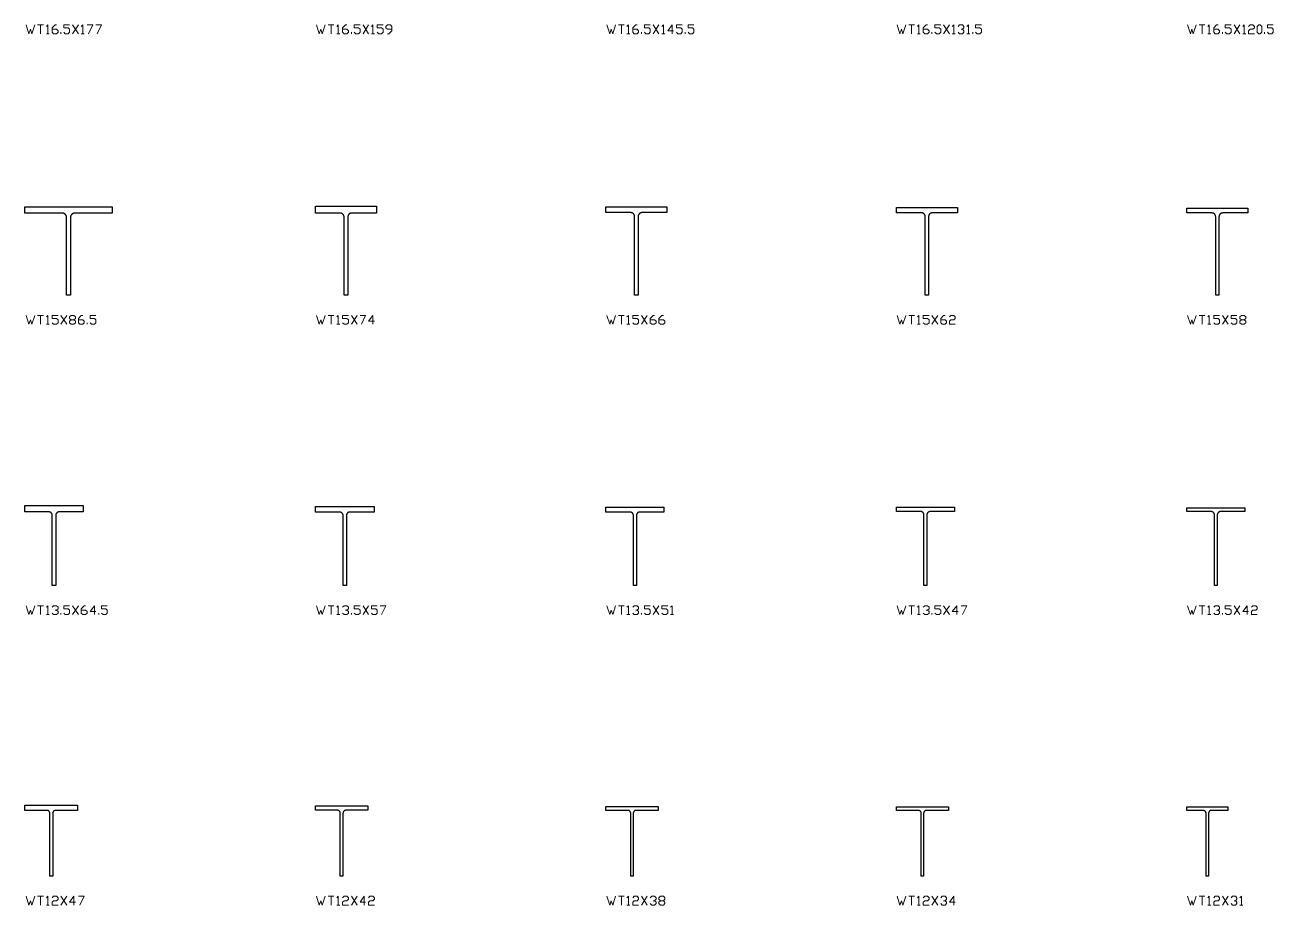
# Model space of a CAD drawing. Header units: inches. Extents: x 0 to 967, y -705 to 22.
# Drawn here: x 0 to 214.8, y -305 to -153.5 of the extents above; entities that cross this region are included whole.
import ezdxf

# ---------------------------------------------------------------- set-up
doc = ezdxf.new("R2010")
doc.units = ezdxf.units.IN
doc.header["$MEASUREMENT"] = 0
doc.layers.add('AISC_STEEL', color=7, linetype='Continuous')

msp = doc.modelspace()

# ---------------------------------------------------------------- linework, layer by layer
at = {"color": 3, "lineweight": 0}
for p, q in [((2.18, -153.49), (3.18, -153.49)), ((2.68, -153.49), (2.68, -154.99)), ((8.19, -154.99), (9.19, -153.49)), ((8.19, -153.49), (9.19, -154.99)), ((52.17, -153.49), (53.18, -153.49)), ((52.68, -153.49), (52.68, -154.99)), ((58.19, -154.99), (59.14, -153.49)), ((58.19, -153.49), (59.14, -154.99)), ((102.17, -153.49), (103.12, -153.49)), ((102.67, -153.49), (102.67, -154.99)), ((108.13, -154.99), (109.13, -153.49)), ((108.13, -153.49), (109.13, -154.99)), ((152.12, -153.49), (153.12, -153.49)), ((152.62, -153.49), (152.62, -154.99)), ((158.13, -154.99), (159.13, -153.49)), ((158.13, -153.49), (159.13, -154.99)), ((202.11, -153.49), (203.11, -153.49)), ((202.61, -153.49), (202.61, -154.99)), ((208.12, -154.99), (209.13, -153.49)), ((208.12, -153.49), (209.13, -154.99)), ((3.68, -154.99), (4.18, -154.99)), ((6.19, -154.99), (6.19, -154.74)), ((9.69, -154.99), (10.19, -154.99)), ((53.68, -154.99), (54.18, -154.99)), ((56.18, -154.99), (56.18, -154.74)), ((59.64, -154.99), (60.14, -154.99)), ((103.62, -154.99), (104.12, -154.99)), ((106.13, -154.99), (106.13, -154.74)), ((109.63, -154.99), (110.14, -154.99)), ((113.64, -154.99), (113.64, -154.74)), ((153.62, -154.99), (154.12, -154.99)), ((156.12, -154.99), (156.12, -154.74)), ((159.63, -154.99), (160.13, -154.99)), ((162.14, -154.99), (162.64, -154.99)), ((163.14, -154.99), (163.14, -154.74)), ((203.61, -154.99), (204.12, -154.99)), ((206.12, -154.99), (206.12, -154.74)), ((209.63, -154.99), (210.13, -154.99)), ((213.38, -154.99), (213.38, -154.74)), ((2.18, -203.49), (3.18, -203.49)), ((2.68, -203.49), (2.68, -204.99)), ((6.19, -204.99), (7.19, -203.49)), ((6.19, -203.49), (7.19, -204.99)), ((52.17, -203.49), (53.18, -203.49)), ((52.68, -203.49), (52.68, -204.99)), ((56.18, -204.99), (57.18, -203.49)), ((56.18, -203.49), (57.18, -204.99)), ((102.17, -203.49), (103.12, -203.49)), ((102.67, -203.49), (102.67, -204.99)), ((106.13, -204.99), (107.13, -203.49)), ((106.13, -203.49), (107.13, -204.99)), ((152.12, -203.49), (153.12, -203.49)), ((152.62, -203.49), (152.62, -204.99)), ((156.12, -204.99), (157.13, -203.49)), ((156.12, -203.49), (157.13, -204.99)), ((202.11, -203.49), (203.11, -203.49)), ((202.61, -203.49), (202.61, -204.99)), ((206.12, -204.99), (207.12, -203.49)), ((206.12, -203.49), (207.12, -204.99)), ((3.68, -204.99), (4.18, -204.99)), ((7.94, -204.24), (8.44, -204.24)), ((10.7, -204.99), (10.7, -204.74)), ((53.68, -204.99), (54.18, -204.99)), ((103.62, -204.99), (104.12, -204.99)), ((153.62, -204.99), (154.12, -204.99)), ((203.61, -204.99), (204.12, -204.99)), ((209.38, -204.24), (209.88, -204.24)), ((2.18, -253.48), (3.18, -253.48)), ((2.68, -253.48), (2.68, -254.98)), ((8.19, -254.98), (9.19, -253.48)), ((8.19, -253.48), (9.19, -254.98)), ((52.17, -253.48), (53.18, -253.48)), ((52.68, -253.48), (52.68, -254.98)), ((58.19, -254.98), (59.14, -253.48)), ((58.19, -253.48), (59.14, -254.98)), ((102.17, -253.48), (103.12, -253.48)), ((102.67, -253.48), (102.67, -254.98)), ((108.13, -254.98), (109.13, -253.48)), ((108.13, -253.48), (109.13, -254.98)), ((152.12, -253.48), (153.12, -253.48)), ((152.62, -253.48), (152.62, -254.98)), ((158.13, -254.98), (159.13, -253.48)), ((158.13, -253.48), (159.13, -254.98)), ((202.11, -253.48), (203.11, -253.48)), ((202.61, -253.48), (202.61, -254.98)), ((208.12, -254.98), (209.13, -253.48)), ((208.12, -253.48), (209.13, -254.98)), ((3.68, -254.98), (4.18, -254.98)), ((6.19, -254.98), (6.19, -254.73)), ((12.7, -254.98), (12.7, -254.73)), ((53.68, -254.98), (54.18, -254.98)), ((56.18, -254.98), (56.18, -254.73)), ((103.62, -254.98), (104.12, -254.98)), ((106.13, -254.98), (106.13, -254.73)), ((111.14, -254.98), (111.64, -254.98)), ((153.62, -254.98), (154.12, -254.98)), ((156.12, -254.98), (156.12, -254.73)), ((203.61, -254.98), (204.12, -254.98)), ((206.12, -254.98), (206.12, -254.73)), ((2.18, -303.48), (3.18, -303.48)), ((2.68, -303.48), (2.68, -304.98)), ((3.68, -304.98), (4.18, -304.98)), ((6.19, -304.98), (7.19, -303.48)), ((6.19, -303.48), (7.19, -304.98)), ((52.17, -303.48), (53.18, -303.48)), ((52.68, -303.48), (52.68, -304.98)), ((53.68, -304.98), (54.18, -304.98)), ((56.18, -304.98), (57.18, -303.48)), ((56.18, -303.48), (57.18, -304.98)), ((102.17, -303.48), (103.12, -303.48)), ((102.67, -303.48), (102.67, -304.98)), ((103.62, -304.98), (104.12, -304.98)), ((106.13, -304.98), (107.13, -303.48)), ((106.13, -303.48), (107.13, -304.98)), ((109.38, -304.23), (109.89, -304.23)), ((152.12, -303.48), (153.12, -303.48)), ((152.62, -303.48), (152.62, -304.98)), ((153.62, -304.98), (154.12, -304.98)), ((156.12, -304.98), (157.13, -303.48)), ((156.12, -303.48), (157.13, -304.98)), ((202.11, -303.48), (203.11, -303.48)), ((202.61, -303.48), (202.61, -304.98)), ((203.61, -304.98), (204.12, -304.98)), ((206.12, -304.98), (207.12, -303.48)), ((206.12, -303.48), (207.12, -304.98)), ((209.13, -304.98), (209.63, -304.98))]:
    msp.add_line(p, q, dxfattribs=at)
for points in [[(0.18, -153.49), (0.68, -154.99), (0.93, -154.24), (1.18, -154.99), (1.68, -153.49)], [(3.68, -153.74), (3.93, -153.49), (3.93, -154.99)], [(4.68, -154.24), (5.44, -154.24), (5.69, -154.49), (5.69, -154.74), (5.44, -154.99), (4.93, -154.99), (4.68, -154.74), (4.68, -153.99), (5.18, -153.49), (5.44, -153.49)], [(6.69, -154.74), (6.94, -154.99), (7.44, -154.99), (7.69, -154.74), (7.69, -154.24), (7.44, -153.99), (6.69, -153.99), (6.69, -153.49), (7.69, -153.49)], [(9.69, -153.74), (9.94, -153.49), (9.94, -154.99)], [(10.7, -153.49), (11.7, -153.49), (10.95, -154.99)], [(12.2, -153.49), (13.2, -153.49), (12.45, -154.99)], [(50.17, -153.49), (50.67, -154.99), (50.92, -154.24), (51.17, -154.99), (51.67, -153.49)], [(53.68, -153.74), (53.93, -153.49), (53.93, -154.99)], [(54.68, -154.24), (55.43, -154.24), (55.68, -154.49), (55.68, -154.74), (55.43, -154.99), (54.93, -154.99), (54.68, -154.74), (54.68, -153.99), (55.18, -153.49), (55.43, -153.49)], [(56.68, -154.74), (56.93, -154.99), (57.43, -154.99), (57.69, -154.74), (57.69, -154.24), (57.43, -153.99), (56.68, -153.99), (56.68, -153.49), (57.69, -153.49)], [(59.64, -153.74), (59.89, -153.49), (59.89, -154.99)], [(60.64, -154.74), (60.89, -154.99), (61.39, -154.99), (61.64, -154.74), (61.64, -154.24), (61.39, -153.99), (60.64, -153.99), (60.64, -153.49), (61.64, -153.49)], [(62.39, -154.99), (62.64, -154.99), (63.15, -154.49), (63.15, -153.74), (62.9, -153.49), (62.39, -153.49), (62.14, -153.74), (62.14, -153.99), (62.39, -154.24), (63.15, -154.24)], [(100.17, -153.49), (100.67, -154.99), (100.92, -154.24), (101.17, -154.99), (101.67, -153.49)], [(103.62, -153.74), (103.87, -153.49), (103.87, -154.99)], [(104.63, -154.24), (105.38, -154.24), (105.63, -154.49), (105.63, -154.74), (105.38, -154.99), (104.88, -154.99), (104.63, -154.74), (104.63, -153.99), (105.13, -153.49), (105.38, -153.49)], [(106.63, -154.74), (106.88, -154.99), (107.38, -154.99), (107.63, -154.74), (107.63, -154.24), (107.38, -153.99), (106.63, -153.99), (106.63, -153.49), (107.63, -153.49)], [(109.63, -153.74), (109.89, -153.49), (109.89, -154.99)], [(111.64, -154.49), (110.64, -154.49), (111.39, -153.49), (111.39, -154.99)], [(112.14, -154.74), (112.39, -154.99), (112.89, -154.99), (113.14, -154.74), (113.14, -154.24), (112.89, -153.99), (112.14, -153.99), (112.14, -153.49), (113.14, -153.49)], [(114.14, -154.74), (114.39, -154.99), (114.89, -154.99), (115.15, -154.74), (115.15, -154.24), (114.89, -153.99), (114.14, -153.99), (114.14, -153.49), (115.15, -153.49)], [(150.11, -153.49), (150.61, -154.99), (150.86, -154.24), (151.11, -154.99), (151.62, -153.49)], [(153.62, -153.74), (153.87, -153.49), (153.87, -154.99)], [(154.62, -154.24), (155.37, -154.24), (155.62, -154.49), (155.62, -154.74), (155.37, -154.99), (154.87, -154.99), (154.62, -154.74), (154.62, -153.99), (155.12, -153.49), (155.37, -153.49)], [(156.62, -154.74), (156.88, -154.99), (157.38, -154.99), (157.63, -154.74), (157.63, -154.24), (157.38, -153.99), (156.62, -153.99), (156.62, -153.49), (157.63, -153.49)], [(159.63, -153.74), (159.88, -153.49), (159.88, -154.99)], [(160.63, -153.74), (160.88, -153.49), (161.38, -153.49), (161.63, -153.74), (161.63, -153.99), (161.38, -154.24)], [(161.13, -154.24), (161.38, -154.24), (161.63, -154.49), (161.63, -154.74), (161.38, -154.99), (160.88, -154.99), (160.63, -154.74)], [(162.14, -153.74), (162.39, -153.49), (162.39, -154.99)], [(163.64, -154.74), (163.89, -154.99), (164.39, -154.99), (164.64, -154.74), (164.64, -154.24), (164.39, -153.99), (163.64, -153.99), (163.64, -153.49), (164.64, -153.49)], [(200.11, -153.49), (200.61, -154.99), (200.86, -154.24), (201.11, -154.99), (201.61, -153.49)], [(203.61, -153.74), (203.87, -153.49), (203.87, -154.99)], [(204.62, -154.24), (205.37, -154.24), (205.62, -154.49), (205.62, -154.74), (205.37, -154.99), (204.87, -154.99), (204.62, -154.74), (204.62, -153.99), (205.12, -153.49), (205.37, -153.49)], [(206.62, -154.74), (206.87, -154.99), (207.37, -154.99), (207.62, -154.74), (207.62, -154.24), (207.37, -153.99), (206.62, -153.99), (206.62, -153.49), (207.62, -153.49)], [(209.63, -153.74), (209.88, -153.49), (209.88, -154.99)], [(210.63, -153.74), (210.88, -153.49), (211.38, -153.49), (211.63, -153.74), (211.63, -153.99), (211.38, -154.24), (210.88, -154.24), (210.63, -154.49), (210.63, -154.99), (211.63, -154.99)], [(213.88, -154.74), (214.13, -154.99), (214.64, -154.99), (214.84, -154.74), (214.84, -154.24), (214.64, -153.99), (213.88, -153.99), (213.88, -153.49), (214.84, -153.49)], [(0.18, -203.49), (0.68, -204.99), (0.93, -204.24), (1.18, -204.99), (1.68, -203.49)], [(3.68, -203.74), (3.93, -203.49), (3.93, -204.99)], [(4.68, -204.74), (4.93, -204.99), (5.44, -204.99), (5.69, -204.74), (5.69, -204.24), (5.44, -203.99), (4.68, -203.99), (4.68, -203.49), (5.69, -203.49)], [(9.19, -204.24), (9.94, -204.24), (10.19, -204.49), (10.19, -204.74), (9.94, -204.99), (9.44, -204.99), (9.19, -204.74), (9.19, -203.99), (9.69, -203.49), (9.94, -203.49)], [(11.2, -204.74), (11.45, -204.99), (11.95, -204.99), (12.2, -204.74), (12.2, -204.24), (11.95, -203.99), (11.2, -203.99), (11.2, -203.49), (12.2, -203.49)], [(50.17, -203.49), (50.67, -204.99), (50.92, -204.24), (51.17, -204.99), (51.67, -203.49)], [(53.68, -203.74), (53.93, -203.49), (53.93, -204.99)], [(54.68, -204.74), (54.93, -204.99), (55.43, -204.99), (55.68, -204.74), (55.68, -204.24), (55.43, -203.99), (54.68, -203.99), (54.68, -203.49), (55.68, -203.49)], [(57.69, -203.49), (58.64, -203.49), (57.94, -204.99)], [(60.14, -204.49), (59.14, -204.49), (59.89, -203.49), (59.89, -204.99)], [(100.17, -203.49), (100.67, -204.99), (100.92, -204.24), (101.17, -204.99), (101.67, -203.49)], [(103.62, -203.74), (103.87, -203.49), (103.87, -204.99)], [(104.63, -204.74), (104.88, -204.99), (105.38, -204.99), (105.63, -204.74), (105.63, -204.24), (105.38, -203.99), (104.63, -203.99), (104.63, -203.49), (105.63, -203.49)], [(107.63, -204.24), (108.38, -204.24), (108.63, -204.49), (108.63, -204.74), (108.38, -204.99), (107.88, -204.99), (107.63, -204.74), (107.63, -203.99), (108.13, -203.49), (108.38, -203.49)], [(109.13, -204.24), (109.89, -204.24), (110.14, -204.49), (110.14, -204.74), (109.89, -204.99), (109.38, -204.99), (109.13, -204.74), (109.13, -203.99), (109.63, -203.49), (109.89, -203.49)], [(150.11, -203.49), (150.61, -204.99), (150.86, -204.24), (151.11, -204.99), (151.62, -203.49)], [(153.62, -203.74), (153.87, -203.49), (153.87, -204.99)], [(154.62, -204.74), (154.87, -204.99), (155.37, -204.99), (155.62, -204.74), (155.62, -204.24), (155.37, -203.99), (154.62, -203.99), (154.62, -203.49), (155.62, -203.49)], [(157.63, -204.24), (158.38, -204.24), (158.63, -204.49), (158.63, -204.74), (158.38, -204.99), (157.88, -204.99), (157.63, -204.74), (157.63, -203.99), (158.13, -203.49), (158.38, -203.49)], [(159.13, -203.74), (159.38, -203.49), (159.88, -203.49), (160.13, -203.74), (160.13, -203.99), (159.88, -204.24), (159.38, -204.24), (159.13, -204.49), (159.13, -204.99), (160.13, -204.99)], [(200.11, -203.49), (200.61, -204.99), (200.86, -204.24), (201.11, -204.99), (201.61, -203.49)], [(203.61, -203.74), (203.87, -203.49), (203.87, -204.99)], [(204.62, -204.74), (204.87, -204.99), (205.37, -204.99), (205.62, -204.74), (205.62, -204.24), (205.37, -203.99), (204.62, -203.99), (204.62, -203.49), (205.62, -203.49)], [(207.62, -204.74), (207.87, -204.99), (208.37, -204.99), (208.62, -204.74), (208.62, -204.24), (208.37, -203.99), (207.62, -203.99), (207.62, -203.49), (208.62, -203.49)], [(0.18, -253.48), (0.68, -254.98), (0.93, -254.23), (1.18, -254.98), (1.68, -253.48)], [(3.68, -253.73), (3.93, -253.48), (3.93, -254.98)], [(4.68, -253.73), (4.93, -253.48), (5.44, -253.48), (5.69, -253.73), (5.69, -253.98), (5.44, -254.23)], [(6.69, -254.73), (6.94, -254.98), (7.44, -254.98), (7.69, -254.73), (7.69, -254.23), (7.44, -253.98), (6.69, -253.98), (6.69, -253.48), (7.69, -253.48)], [(9.69, -254.23), (10.44, -254.23), (10.7, -254.48), (10.7, -254.73), (10.44, -254.98), (9.94, -254.98), (9.69, -254.73), (9.69, -253.98), (10.19, -253.48), (10.44, -253.48)], [(12.2, -254.48), (11.2, -254.48), (11.95, -253.48), (11.95, -254.98)], [(13.2, -254.73), (13.45, -254.98), (13.9, -254.98), (14.15, -254.73), (14.15, -254.23), (13.9, -253.98), (13.2, -253.98), (13.2, -253.48), (14.15, -253.48)], [(50.17, -253.48), (50.67, -254.98), (50.92, -254.23), (51.17, -254.98), (51.67, -253.48)], [(53.68, -253.73), (53.93, -253.48), (53.93, -254.98)], [(54.68, -253.73), (54.93, -253.48), (55.43, -253.48), (55.68, -253.73), (55.68, -253.98), (55.43, -254.23)], [(56.68, -254.73), (56.93, -254.98), (57.43, -254.98), (57.69, -254.73), (57.69, -254.23), (57.43, -253.98), (56.68, -253.98), (56.68, -253.48), (57.69, -253.48)], [(59.64, -254.73), (59.89, -254.98), (60.39, -254.98), (60.64, -254.73), (60.64, -254.23), (60.39, -253.98), (59.64, -253.98), (59.64, -253.48), (60.64, -253.48)], [(61.14, -253.48), (62.14, -253.48), (61.39, -254.98)], [(100.17, -253.48), (100.67, -254.98), (100.92, -254.23), (101.17, -254.98), (101.67, -253.48)], [(103.62, -253.73), (103.87, -253.48), (103.87, -254.98)], [(104.63, -253.73), (104.88, -253.48), (105.38, -253.48), (105.63, -253.73), (105.63, -253.98), (105.38, -254.23)], [(106.63, -254.73), (106.88, -254.98), (107.38, -254.98), (107.63, -254.73), (107.63, -254.23), (107.38, -253.98), (106.63, -253.98), (106.63, -253.48), (107.63, -253.48)], [(109.63, -254.73), (109.89, -254.98), (110.39, -254.98), (110.64, -254.73), (110.64, -254.23), (110.39, -253.98), (109.63, -253.98), (109.63, -253.48), (110.64, -253.48)], [(111.14, -253.73), (111.39, -253.48), (111.39, -254.98)], [(150.11, -253.48), (150.61, -254.98), (150.86, -254.23), (151.11, -254.98), (151.62, -253.48)], [(153.62, -253.73), (153.87, -253.48), (153.87, -254.98)], [(154.62, -253.73), (154.87, -253.48), (155.37, -253.48), (155.62, -253.73), (155.62, -253.98), (155.37, -254.23)], [(156.62, -254.73), (156.88, -254.98), (157.38, -254.98), (157.63, -254.73), (157.63, -254.23), (157.38, -253.98), (156.62, -253.98), (156.62, -253.48), (157.63, -253.48)], [(160.63, -254.48), (159.63, -254.48), (160.38, -253.48), (160.38, -254.98)], [(161.13, -253.48), (162.14, -253.48), (161.38, -254.98)], [(200.11, -253.48), (200.61, -254.98), (200.86, -254.23), (201.11, -254.98), (201.61, -253.48)], [(203.61, -253.73), (203.87, -253.48), (203.87, -254.98)], [(204.62, -253.73), (204.87, -253.48), (205.37, -253.48), (205.62, -253.73), (205.62, -253.98), (205.37, -254.23)], [(206.62, -254.73), (206.87, -254.98), (207.37, -254.98), (207.62, -254.73), (207.62, -254.23), (207.37, -253.98), (206.62, -253.98), (206.62, -253.48), (207.62, -253.48)], [(210.63, -254.48), (209.63, -254.48), (210.38, -253.48), (210.38, -254.98)], [(211.13, -253.73), (211.38, -253.48), (211.88, -253.48), (212.13, -253.73), (212.13, -253.98), (211.88, -254.23), (211.38, -254.23), (211.13, -254.48), (211.13, -254.98), (212.13, -254.98)], [(5.18, -254.23), (5.44, -254.23), (5.69, -254.48), (5.69, -254.73), (5.44, -254.98), (4.93, -254.98), (4.68, -254.73)], [(55.18, -254.23), (55.43, -254.23), (55.68, -254.48), (55.68, -254.73), (55.43, -254.98), (54.93, -254.98), (54.68, -254.73)], [(105.13, -254.23), (105.38, -254.23), (105.63, -254.48), (105.63, -254.73), (105.38, -254.98), (104.88, -254.98), (104.63, -254.73)], [(155.12, -254.23), (155.37, -254.23), (155.62, -254.48), (155.62, -254.73), (155.37, -254.98), (154.87, -254.98), (154.62, -254.73)], [(205.12, -254.23), (205.37, -254.23), (205.62, -254.48), (205.62, -254.73), (205.37, -254.98), (204.87, -254.98), (204.62, -254.73)], [(0.18, -303.48), (0.68, -304.98), (0.93, -304.23), (1.18, -304.98), (1.68, -303.48)], [(3.68, -303.73), (3.93, -303.48), (3.93, -304.98)], [(4.68, -303.73), (4.93, -303.48), (5.44, -303.48), (5.69, -303.73), (5.69, -303.98), (5.44, -304.23), (4.93, -304.23), (4.68, -304.48), (4.68, -304.98), (5.69, -304.98)], [(8.69, -304.48), (7.69, -304.48), (8.44, -303.48), (8.44, -304.98)], [(9.19, -303.48), (10.19, -303.48), (9.44, -304.98)], [(50.17, -303.48), (50.67, -304.98), (50.92, -304.23), (51.17, -304.98), (51.67, -303.48)], [(53.68, -303.73), (53.93, -303.48), (53.93, -304.98)], [(54.68, -303.73), (54.93, -303.48), (55.43, -303.48), (55.68, -303.73), (55.68, -303.98), (55.43, -304.23), (54.93, -304.23), (54.68, -304.48), (54.68, -304.98), (55.68, -304.98)], [(58.64, -304.48), (57.69, -304.48), (58.39, -303.48), (58.39, -304.98)], [(59.14, -303.73), (59.39, -303.48), (59.89, -303.48), (60.14, -303.73), (60.14, -303.98), (59.89, -304.23), (59.39, -304.23), (59.14, -304.48), (59.14, -304.98), (60.14, -304.98)], [(100.17, -303.48), (100.67, -304.98), (100.92, -304.23), (101.17, -304.98), (101.67, -303.48)], [(103.62, -303.73), (103.87, -303.48), (103.87, -304.98)], [(104.63, -303.73), (104.88, -303.48), (105.38, -303.48), (105.63, -303.73), (105.63, -303.98), (105.38, -304.23), (104.88, -304.23), (104.63, -304.48), (104.63, -304.98), (105.63, -304.98)], [(107.63, -303.73), (107.88, -303.48), (108.38, -303.48), (108.63, -303.73), (108.63, -303.98), (108.38, -304.23)], [(108.13, -304.23), (108.38, -304.23), (108.63, -304.48), (108.63, -304.73), (108.38, -304.98), (107.88, -304.98), (107.63, -304.73)], [(150.11, -303.48), (150.61, -304.98), (150.86, -304.23), (151.11, -304.98), (151.62, -303.48)], [(153.62, -303.73), (153.87, -303.48), (153.87, -304.98)], [(154.62, -303.73), (154.87, -303.48), (155.37, -303.48), (155.62, -303.73), (155.62, -303.98), (155.37, -304.23), (154.87, -304.23), (154.62, -304.48), (154.62, -304.98), (155.62, -304.98)], [(157.63, -303.73), (157.88, -303.48), (158.38, -303.48), (158.63, -303.73), (158.63, -303.98), (158.38, -304.23)], [(158.13, -304.23), (158.38, -304.23), (158.63, -304.48), (158.63, -304.73), (158.38, -304.98), (157.88, -304.98), (157.63, -304.73)], [(160.13, -304.48), (159.13, -304.48), (159.88, -303.48), (159.88, -304.98)], [(200.11, -303.48), (200.61, -304.98), (200.86, -304.23), (201.11, -304.98), (201.61, -303.48)], [(203.61, -303.73), (203.87, -303.48), (203.87, -304.98)], [(204.62, -303.73), (204.87, -303.48), (205.37, -303.48), (205.62, -303.73), (205.62, -303.98), (205.37, -304.23), (204.87, -304.23), (204.62, -304.48), (204.62, -304.98), (205.62, -304.98)], [(207.62, -303.73), (207.87, -303.48), (208.37, -303.48), (208.62, -303.73), (208.62, -303.98), (208.37, -304.23)], [(208.12, -304.23), (208.37, -304.23), (208.62, -304.48), (208.62, -304.73), (208.37, -304.98), (207.87, -304.98), (207.62, -304.73)], [(209.13, -303.73), (209.38, -303.48), (209.38, -304.98)]]:
    msp.add_lwpolyline(points, dxfattribs=at)
for points in [[(212.38, -154.99), (212.38, -154.99), (212.63, -154.99), (212.88, -154.74), (212.88, -153.74), (212.63, -153.49), (212.38, -153.49), (212.13, -153.74), (212.13, -154.74)], [(8.44, -204.24), (8.69, -204.49), (8.69, -204.74), (8.44, -204.99), (7.94, -204.99), (7.69, -204.74), (7.69, -204.49), (7.94, -204.24), (7.69, -203.99), (7.69, -203.74), (7.94, -203.49), (8.44, -203.49), (8.69, -203.74), (8.69, -203.99)], [(209.88, -204.24), (210.13, -204.49), (210.13, -204.74), (209.88, -204.99), (209.38, -204.99), (209.13, -204.74), (209.13, -204.49), (209.38, -204.24), (209.13, -203.99), (209.13, -203.74), (209.38, -203.49), (209.88, -203.49), (210.13, -203.74), (210.13, -203.99)], [(109.89, -304.23), (110.14, -304.48), (110.14, -304.73), (109.89, -304.98), (109.38, -304.98), (109.13, -304.73), (109.13, -304.48), (109.38, -304.23), (109.13, -303.98), (109.13, -303.73), (109.38, -303.48), (109.89, -303.48), (110.14, -303.73), (110.14, -303.98)]]:
    msp.add_lwpolyline(points, close=True, dxfattribs=at)
at = {"layer": 'AISC_STEEL'}
for points in [[(60.5, -184.7), (60.5, -185.88), (56.23, -185.88), (56.2, -185.88), (56.17, -185.88), (56.14, -185.89), (56.11, -185.89), (56.08, -185.9), (56.05, -185.9), (56.02, -185.91), (56, -185.92), (55.97, -185.93), (55.94, -185.94), (55.92, -185.96), (55.89, -185.97), (55.87, -185.99), (55.84, -186), (55.82, -186.02), (55.8, -186.04), (55.78, -186.06), (55.76, -186.08), (55.74, -186.1), (55.72, -186.12), (55.7, -186.15), (55.68, -186.17), (55.67, -186.2), (55.65, -186.22), (55.64, -186.25), (55.63, -186.27), (55.62, -186.3), (55.61, -186.33), (55.6, -186.36), (55.59, -186.39), (55.59, -186.41), (55.58, -186.44), (55.58, -186.47), (55.58, -186.5), (55.58, -186.53), (55.58, -200), (55.25, -200), (54.92, -200), (54.92, -186.53), (54.92, -186.5), (54.92, -186.47), (54.92, -186.44), (54.91, -186.41), (54.91, -186.39), (54.9, -186.36), (54.89, -186.33), (54.88, -186.3), (54.87, -186.27), (54.86, -186.25), (54.85, -186.22), (54.83, -186.2), (54.82, -186.17), (54.8, -186.15), (54.78, -186.12), (54.76, -186.1), (54.74, -186.08), (54.72, -186.06), (54.7, -186.04), (54.68, -186.02), (54.66, -186), (54.63, -185.99), (54.61, -185.97), (54.58, -185.96), (54.56, -185.94), (54.53, -185.93), (54.5, -185.92), (54.48, -185.91), (54.45, -185.9), (54.42, -185.9), (54.39, -185.89), (54.36, -185.89), (54.33, -185.88), (54.3, -185.88), (54.27, -185.88), (50, -185.88), (50, -184.7), (55.25, -184.7)], [(15, -184.8), (15, -185.87), (8.61, -185.87), (8.58, -185.87), (8.55, -185.87), (8.52, -185.88), (8.49, -185.88), (8.46, -185.88), (8.43, -185.89), (8.4, -185.9), (8.37, -185.91), (8.34, -185.92), (8.32, -185.93), (8.29, -185.94), (8.26, -185.95), (8.23, -185.96), (8.21, -185.98), (8.18, -186), (8.16, -186.01), (8.13, -186.03), (8.11, -186.05), (8.09, -186.07), (8.07, -186.09), (8.05, -186.11), (8.03, -186.13), (8.01, -186.15), (7.99, -186.18), (7.97, -186.2), (7.95, -186.23), (7.94, -186.25), (7.92, -186.28), (7.91, -186.3), (7.9, -186.33), (7.88, -186.36), (7.87, -186.39), (7.86, -186.41), (7.86, -186.44), (7.85, -186.47), (7.84, -186.5), (7.84, -186.53), (7.83, -186.56), (7.83, -186.59), (7.83, -186.62), (7.83, -186.65), (7.83, -200), (7.5, -200), (7.17, -200), (7.17, -186.65), (7.17, -186.62), (7.17, -186.59), (7.17, -186.56), (7.16, -186.53), (7.16, -186.5), (7.15, -186.47), (7.14, -186.44), (7.14, -186.41), (7.13, -186.39), (7.12, -186.36), (7.1, -186.33), (7.09, -186.3), (7.08, -186.28), (7.06, -186.25), (7.05, -186.23), (7.03, -186.2), (7.01, -186.18), (6.99, -186.15), (6.97, -186.13), (6.95, -186.11), (6.93, -186.09), (6.91, -186.07), (6.89, -186.05), (6.87, -186.03), (6.84, -186.01), (6.82, -186), (6.79, -185.98), (6.77, -185.96), (6.74, -185.95), (6.71, -185.94), (6.68, -185.93), (6.66, -185.92), (6.63, -185.91), (6.6, -185.9), (6.57, -185.89), (6.54, -185.88), (6.51, -185.88), (6.48, -185.88), (6.45, -185.87), (6.42, -185.87), (6.39, -185.87), (0, -185.87), (0, -184.8), (7.5, -184.8)], [(110.5, -184.8), (110.5, -185.8), (106.21, -185.8), (106.18, -185.8), (106.15, -185.8), (106.12, -185.81), (106.09, -185.81), (106.06, -185.82), (106.03, -185.82), (106.01, -185.83), (105.98, -185.84), (105.95, -185.85), (105.93, -185.86), (105.9, -185.88), (105.87, -185.89), (105.85, -185.91), (105.83, -185.92), (105.8, -185.94), (105.78, -185.96), (105.76, -185.98), (105.74, -186), (105.72, -186.02), (105.7, -186.04), (105.68, -186.07), (105.67, -186.09), (105.65, -186.12), (105.64, -186.14), (105.62, -186.17), (105.61, -186.19), (105.6, -186.22), (105.59, -186.25), (105.58, -186.28), (105.57, -186.31), (105.57, -186.33), (105.56, -186.36), (105.56, -186.39), (105.56, -186.42), (105.56, -186.45), (105.56, -200), (105.25, -200), (104.94, -200), (104.94, -186.45), (104.94, -186.42), (104.94, -186.39), (104.94, -186.36), (104.93, -186.33), (104.93, -186.31), (104.92, -186.28), (104.91, -186.25), (104.9, -186.22), (104.89, -186.19), (104.88, -186.17), (104.86, -186.14), (104.85, -186.12), (104.83, -186.09), (104.82, -186.07), (104.8, -186.04), (104.78, -186.02), (104.76, -186), (104.74, -185.98), (104.72, -185.96), (104.7, -185.94), (104.67, -185.92), (104.65, -185.91), (104.63, -185.89), (104.6, -185.88), (104.57, -185.86), (104.55, -185.85), (104.52, -185.84), (104.49, -185.83), (104.47, -185.82), (104.44, -185.82), (104.41, -185.81), (104.38, -185.81), (104.35, -185.8), (104.32, -185.8), (104.29, -185.8), (100, -185.8), (100, -184.8), (105.25, -184.8)], [(160.5, -184.9), (160.5, -185.83), (156.19, -185.83), (156.16, -185.83), (156.13, -185.83), (156.11, -185.84), (156.08, -185.84), (156.05, -185.85), (156.02, -185.85), (155.99, -185.86), (155.96, -185.87), (155.94, -185.88), (155.91, -185.89), (155.88, -185.91), (155.86, -185.92), (155.83, -185.94), (155.81, -185.95), (155.79, -185.97), (155.76, -185.99), (155.74, -186.01), (155.72, -186.03), (155.7, -186.05), (155.68, -186.07), (155.67, -186.1), (155.65, -186.12), (155.63, -186.15), (155.62, -186.17), (155.61, -186.2), (155.59, -186.22), (155.58, -186.25), (155.57, -186.28), (155.57, -186.31), (155.56, -186.34), (155.55, -186.36), (155.55, -186.39), (155.55, -186.42), (155.54, -186.45), (155.54, -186.48), (155.54, -200), (155.25, -200), (154.96, -200), (154.96, -186.48), (154.96, -186.45), (154.95, -186.42), (154.95, -186.39), (154.95, -186.36), (154.94, -186.34), (154.93, -186.31), (154.93, -186.28), (154.92, -186.25), (154.91, -186.22), (154.89, -186.2), (154.88, -186.17), (154.87, -186.15), (154.85, -186.12), (154.83, -186.1), (154.82, -186.07), (154.8, -186.05), (154.78, -186.03), (154.76, -186.01), (154.74, -185.99), (154.71, -185.97), (154.69, -185.95), (154.67, -185.94), (154.64, -185.92), (154.62, -185.91), (154.59, -185.89), (154.56, -185.88), (154.54, -185.87), (154.51, -185.86), (154.48, -185.85), (154.45, -185.85), (154.42, -185.84), (154.39, -185.84), (154.37, -185.83), (154.34, -185.83), (154.31, -185.83), (150, -185.83), (150, -184.9), (155.25, -184.9)], [(210.5, -185), (210.5, -185.85), (206.18, -185.85), (206.15, -185.85), (206.12, -185.85), (206.1, -185.86), (206.07, -185.86), (206.04, -185.87), (206.01, -185.87), (205.98, -185.88), (205.95, -185.89), (205.93, -185.9), (205.9, -185.91), (205.87, -185.93), (205.85, -185.94), (205.82, -185.96), (205.8, -185.97), (205.78, -185.99), (205.75, -186.01), (205.73, -186.03), (205.71, -186.05), (205.69, -186.07), (205.67, -186.09), (205.66, -186.12), (205.64, -186.14), (205.62, -186.17), (205.61, -186.19), (205.6, -186.22), (205.58, -186.24), (205.57, -186.27), (205.56, -186.3), (205.56, -186.33), (205.55, -186.36), (205.54, -186.38), (205.54, -186.41), (205.54, -186.44), (205.53, -186.47), (205.53, -186.5), (205.53, -200), (205.25, -200), (204.97, -200), (204.97, -186.5), (204.97, -186.47), (204.96, -186.44), (204.96, -186.41), (204.96, -186.38), (204.95, -186.36), (204.94, -186.33), (204.94, -186.3), (204.93, -186.27), (204.92, -186.24), (204.9, -186.22), (204.89, -186.19), (204.88, -186.17), (204.86, -186.14), (204.84, -186.12), (204.83, -186.09), (204.81, -186.07), (204.79, -186.05), (204.77, -186.03), (204.75, -186.01), (204.72, -185.99), (204.7, -185.97), (204.68, -185.96), (204.65, -185.94), (204.63, -185.93), (204.6, -185.91), (204.57, -185.9), (204.55, -185.89), (204.52, -185.88), (204.49, -185.87), (204.46, -185.87), (204.43, -185.86), (204.4, -185.86), (204.38, -185.85), (204.35, -185.85), (204.32, -185.85), (200, -185.85), (200, -185), (205.25, -185)], [(10, -236.2), (10, -237.3), (5.9, -237.3), (5.88, -237.3), (5.85, -237.3), (5.82, -237.31), (5.79, -237.31), (5.76, -237.32), (5.73, -237.33), (5.7, -237.34), (5.68, -237.35), (5.65, -237.36), (5.62, -237.37), (5.6, -237.39), (5.57, -237.4), (5.55, -237.42), (5.52, -237.44), (5.5, -237.46), (5.48, -237.48), (5.46, -237.5), (5.44, -237.52), (5.42, -237.54), (5.41, -237.57), (5.39, -237.59), (5.38, -237.62), (5.36, -237.64), (5.35, -237.67), (5.34, -237.7), (5.33, -237.73), (5.32, -237.75), (5.32, -237.78), (5.31, -237.81), (5.31, -237.84), (5.31, -237.87), (5.3, -237.9), (5.3, -250), (5, -250), (4.7, -250), (4.7, -237.9), (4.69, -237.87), (4.69, -237.84), (4.69, -237.81), (4.68, -237.78), (4.68, -237.75), (4.67, -237.73), (4.66, -237.7), (4.65, -237.67), (4.64, -237.64), (4.62, -237.62), (4.61, -237.59), (4.59, -237.57), (4.58, -237.54), (4.56, -237.52), (4.54, -237.5), (4.52, -237.48), (4.5, -237.46), (4.48, -237.44), (4.45, -237.42), (4.43, -237.4), (4.4, -237.39), (4.38, -237.37), (4.35, -237.36), (4.32, -237.35), (4.3, -237.34), (4.27, -237.33), (4.24, -237.32), (4.21, -237.31), (4.18, -237.31), (4.15, -237.3), (4.12, -237.3), (4.1, -237.3), (0, -237.3), (0, -236.2), (5, -236.2)], [(60.1, -236.4), (60.1, -237.33), (55.94, -237.33), (55.91, -237.33), (55.88, -237.33), (55.85, -237.34), (55.82, -237.34), (55.79, -237.35), (55.76, -237.36), (55.73, -237.37), (55.71, -237.38), (55.68, -237.39), (55.65, -237.4), (55.63, -237.42), (55.6, -237.43), (55.58, -237.45), (55.55, -237.47), (55.53, -237.49), (55.51, -237.51), (55.49, -237.53), (55.47, -237.55), (55.45, -237.57), (55.44, -237.6), (55.42, -237.62), (55.41, -237.65), (55.39, -237.67), (55.38, -237.7), (55.37, -237.73), (55.36, -237.76), (55.35, -237.78), (55.35, -237.81), (55.34, -237.84), (55.34, -237.87), (55.34, -237.9), (55.34, -237.93), (55.34, -250), (55.05, -250), (54.77, -250), (54.77, -237.93), (54.76, -237.9), (54.76, -237.87), (54.76, -237.84), (54.75, -237.81), (54.75, -237.78), (54.74, -237.76), (54.73, -237.73), (54.72, -237.7), (54.71, -237.67), (54.69, -237.65), (54.68, -237.62), (54.66, -237.6), (54.65, -237.57), (54.63, -237.55), (54.61, -237.53), (54.59, -237.51), (54.57, -237.49), (54.55, -237.47), (54.52, -237.45), (54.5, -237.43), (54.47, -237.42), (54.45, -237.4), (54.42, -237.39), (54.39, -237.38), (54.37, -237.37), (54.34, -237.36), (54.31, -237.35), (54.28, -237.34), (54.25, -237.34), (54.22, -237.33), (54.19, -237.33), (54.16, -237.33), (50, -237.33), (50, -236.4), (55.05, -236.4)], [(110, -236.5), (110, -237.33), (105.86, -237.33), (105.83, -237.33), (105.8, -237.33), (105.77, -237.34), (105.74, -237.34), (105.71, -237.35), (105.68, -237.36), (105.66, -237.37), (105.63, -237.38), (105.6, -237.39), (105.57, -237.4), (105.55, -237.42), (105.52, -237.43), (105.5, -237.45), (105.48, -237.47), (105.45, -237.49), (105.43, -237.51), (105.41, -237.53), (105.39, -237.55), (105.38, -237.57), (105.36, -237.6), (105.34, -237.62), (105.33, -237.65), (105.32, -237.67), (105.3, -237.7), (105.29, -237.73), (105.28, -237.76), (105.28, -237.78), (105.27, -237.81), (105.26, -237.84), (105.26, -237.87), (105.26, -237.9), (105.26, -237.93), (105.26, -250), (105, -250), (104.74, -250), (104.74, -237.93), (104.74, -237.9), (104.74, -237.87), (104.74, -237.84), (104.73, -237.81), (104.72, -237.78), (104.72, -237.76), (104.71, -237.73), (104.7, -237.7), (104.68, -237.67), (104.67, -237.65), (104.66, -237.62), (104.64, -237.6), (104.62, -237.57), (104.61, -237.55), (104.59, -237.53), (104.57, -237.51), (104.55, -237.49), (104.52, -237.47), (104.5, -237.45), (104.48, -237.43), (104.45, -237.42), (104.43, -237.4), (104.4, -237.39), (104.37, -237.38), (104.34, -237.37), (104.32, -237.36), (104.29, -237.35), (104.26, -237.34), (104.23, -237.34), (104.2, -237.33), (104.17, -237.33), (104.14, -237.33), (100, -237.33), (100, -236.5), (105, -236.5)], [(160, -236.5), (160, -237.25), (155.84, -237.25), (155.81, -237.25), (155.78, -237.25), (155.75, -237.25), (155.72, -237.26), (155.7, -237.26), (155.67, -237.27), (155.64, -237.28), (155.61, -237.29), (155.59, -237.3), (155.56, -237.32), (155.53, -237.33), (155.51, -237.35), (155.49, -237.36), (155.46, -237.38), (155.44, -237.4), (155.42, -237.42), (155.4, -237.44), (155.38, -237.46), (155.36, -237.49), (155.35, -237.51), (155.33, -237.53), (155.32, -237.56), (155.3, -237.59), (155.29, -237.61), (155.28, -237.64), (155.27, -237.67), (155.26, -237.7), (155.26, -237.72), (155.25, -237.75), (155.25, -237.78), (155.25, -237.81), (155.25, -237.84), (155.25, -250), (155, -250), (154.75, -250), (154.75, -237.84), (154.75, -237.81), (154.75, -237.78), (154.75, -237.75), (154.74, -237.72), (154.74, -237.7), (154.73, -237.67), (154.72, -237.64), (154.71, -237.61), (154.7, -237.59), (154.68, -237.56), (154.67, -237.53), (154.65, -237.51), (154.64, -237.49), (154.62, -237.46), (154.6, -237.44), (154.58, -237.42), (154.56, -237.4), (154.54, -237.38), (154.51, -237.36), (154.49, -237.35), (154.47, -237.33), (154.44, -237.32), (154.41, -237.3), (154.39, -237.29), (154.36, -237.28), (154.33, -237.27), (154.3, -237.26), (154.28, -237.26), (154.25, -237.25), (154.22, -237.25), (154.19, -237.25), (154.16, -237.25), (150, -237.25), (150, -236.5), (155, -236.5)], [(210, -236.6), (210, -237.24), (205.83, -237.24), (205.8, -237.24), (205.77, -237.24), (205.74, -237.25), (205.71, -237.25), (205.68, -237.26), (205.66, -237.27), (205.63, -237.28), (205.6, -237.29), (205.57, -237.3), (205.55, -237.31), (205.52, -237.33), (205.5, -237.34), (205.47, -237.36), (205.45, -237.38), (205.43, -237.4), (205.41, -237.42), (205.39, -237.44), (205.37, -237.46), (205.35, -237.48), (205.33, -237.51), (205.32, -237.53), (205.3, -237.56), (205.29, -237.58), (205.28, -237.61), (205.27, -237.64), (205.26, -237.67), (205.25, -237.69), (205.24, -237.72), (205.24, -237.75), (205.23, -237.78), (205.23, -237.81), (205.23, -237.84), (205.23, -250), (205, -250), (204.77, -250), (204.77, -237.84), (204.77, -237.81), (204.77, -237.78), (204.76, -237.75), (204.76, -237.72), (204.75, -237.69), (204.74, -237.67), (204.73, -237.64), (204.72, -237.61), (204.71, -237.58), (204.7, -237.56), (204.68, -237.53), (204.67, -237.51), (204.65, -237.48), (204.63, -237.46), (204.61, -237.44), (204.59, -237.42), (204.57, -237.4), (204.55, -237.38), (204.53, -237.36), (204.5, -237.34), (204.48, -237.33), (204.45, -237.31), (204.43, -237.3), (204.4, -237.29), (204.37, -237.28), (204.34, -237.27), (204.32, -237.26), (204.29, -237.25), (204.26, -237.25), (204.23, -237.24), (204.2, -237.24), (204.17, -237.24), (200, -237.24), (200, -236.6), (205, -236.6)], [(9.07, -287.8), (9.07, -288.68), (5.3, -288.68), (5.27, -288.68), (5.24, -288.68), (5.21, -288.68), (5.18, -288.69), (5.15, -288.7), (5.12, -288.71), (5.1, -288.72), (5.07, -288.73), (5.04, -288.74), (5.02, -288.76), (5, -288.77), (4.97, -288.79), (4.95, -288.81), (4.93, -288.83), (4.91, -288.86), (4.89, -288.88), (4.88, -288.9), (4.86, -288.93), (4.85, -288.95), (4.83, -288.98), (4.82, -289.01), (4.81, -289.04), (4.81, -289.06), (4.8, -289.09), (4.8, -289.12), (4.79, -289.15), (4.79, -289.18), (4.79, -300), (4.54, -300), (4.28, -300), (4.28, -289.18), (4.28, -289.15), (4.27, -289.12), (4.27, -289.09), (4.26, -289.06), (4.26, -289.04), (4.25, -289.01), (4.24, -288.98), (4.22, -288.95), (4.21, -288.93), (4.19, -288.9), (4.18, -288.88), (4.16, -288.86), (4.14, -288.83), (4.12, -288.81), (4.1, -288.79), (4.07, -288.77), (4.05, -288.76), (4.03, -288.74), (4, -288.73), (3.97, -288.72), (3.95, -288.71), (3.92, -288.7), (3.89, -288.69), (3.86, -288.68), (3.83, -288.68), (3.8, -288.68), (3.77, -288.68), (0, -288.68), (0, -287.8), (4.54, -287.8)], [(59.02, -287.9), (59.02, -288.67), (55.24, -288.67), (55.22, -288.67), (55.19, -288.67), (55.16, -288.68), (55.13, -288.68), (55.1, -288.69), (55.07, -288.7), (55.05, -288.71), (55.02, -288.72), (54.99, -288.74), (54.97, -288.75), (54.95, -288.77), (54.92, -288.79), (54.9, -288.81), (54.88, -288.83), (54.86, -288.85), (54.84, -288.87), (54.83, -288.9), (54.81, -288.92), (54.8, -288.95), (54.79, -288.97), (54.78, -289), (54.77, -289.03), (54.76, -289.05), (54.75, -289.08), (54.75, -289.11), (54.75, -289.14), (54.74, -289.17), (54.74, -300), (54.51, -300), (54.27, -300), (54.27, -289.17), (54.27, -289.14), (54.27, -289.11), (54.27, -289.08), (54.26, -289.05), (54.25, -289.03), (54.24, -289), (54.23, -288.97), (54.22, -288.95), (54.21, -288.92), (54.19, -288.9), (54.18, -288.87), (54.16, -288.85), (54.14, -288.83), (54.12, -288.81), (54.1, -288.79), (54.07, -288.77), (54.05, -288.75), (54.02, -288.74), (54, -288.72), (53.97, -288.71), (53.95, -288.7), (53.92, -288.69), (53.89, -288.68), (53.86, -288.68), (53.83, -288.67), (53.8, -288.67), (53.77, -288.67), (50, -288.67), (50, -287.9), (54.51, -287.9)], [(108.99, -288), (108.99, -288.68), (105.22, -288.68), (105.19, -288.68), (105.16, -288.68), (105.13, -288.69), (105.1, -288.69), (105.07, -288.7), (105.04, -288.71), (105.02, -288.72), (104.99, -288.73), (104.97, -288.75), (104.94, -288.76), (104.92, -288.78), (104.89, -288.8), (104.87, -288.82), (104.85, -288.84), (104.83, -288.86), (104.81, -288.88), (104.8, -288.91), (104.78, -288.93), (104.77, -288.96), (104.76, -288.98), (104.75, -289.01), (104.74, -289.04), (104.73, -289.06), (104.72, -289.09), (104.72, -289.12), (104.72, -289.15), (104.72, -289.18), (104.72, -300), (104.5, -300), (104.28, -300), (104.28, -289.18), (104.27, -289.15), (104.27, -289.12), (104.27, -289.09), (104.26, -289.06), (104.25, -289.04), (104.24, -289.01), (104.23, -288.98), (104.22, -288.96), (104.21, -288.93), (104.19, -288.91), (104.18, -288.88), (104.16, -288.86), (104.14, -288.84), (104.12, -288.82), (104.1, -288.8), (104.07, -288.78), (104.05, -288.76), (104.03, -288.75), (104, -288.73), (103.97, -288.72), (103.95, -288.71), (103.92, -288.7), (103.89, -288.69), (103.86, -288.69), (103.83, -288.68), (103.8, -288.68), (103.78, -288.68), (100, -288.68), (100, -288), (104.5, -288)], [(158.97, -288.1), (158.97, -288.69), (155.2, -288.69), (155.17, -288.69), (155.14, -288.69), (155.11, -288.69), (155.08, -288.7), (155.05, -288.71), (155.02, -288.72), (155, -288.73), (154.97, -288.74), (154.94, -288.75), (154.92, -288.77), (154.9, -288.78), (154.87, -288.8), (154.85, -288.82), (154.83, -288.84), (154.81, -288.87), (154.79, -288.89), (154.78, -288.91), (154.76, -288.94), (154.75, -288.96), (154.73, -288.99), (154.72, -289.02), (154.71, -289.05), (154.71, -289.07), (154.7, -289.1), (154.7, -289.13), (154.69, -289.16), (154.69, -289.19), (154.69, -300), (154.49, -300), (154.28, -300), (154.28, -289.19), (154.28, -289.16), (154.27, -289.13), (154.27, -289.1), (154.26, -289.07), (154.26, -289.05), (154.25, -289.02), (154.24, -288.99), (154.22, -288.96), (154.21, -288.94), (154.19, -288.91), (154.18, -288.89), (154.16, -288.87), (154.14, -288.84), (154.12, -288.82), (154.1, -288.8), (154.07, -288.78), (154.05, -288.77), (154.03, -288.75), (154, -288.74), (153.97, -288.73), (153.95, -288.72), (153.92, -288.71), (153.89, -288.7), (153.86, -288.69), (153.83, -288.69), (153.8, -288.69), (153.77, -288.69), (150, -288.69), (150, -288.1), (154.49, -288.1)], [(207.04, -288.1), (207.04, -288.69), (204.24, -288.69), (204.21, -288.69), (204.18, -288.69), (204.15, -288.7), (204.12, -288.7), (204.09, -288.71), (204.06, -288.72), (204.04, -288.73), (204.01, -288.74), (203.99, -288.76), (203.96, -288.77), (203.94, -288.79), (203.91, -288.81), (203.89, -288.83), (203.87, -288.85), (203.85, -288.87), (203.83, -288.89), (203.82, -288.92), (203.8, -288.94), (203.79, -288.97), (203.78, -288.99), (203.77, -289.02), (203.76, -289.05), (203.75, -289.07), (203.74, -289.1), (203.74, -289.13), (203.74, -289.16), (203.74, -289.19), (203.74, -300), (203.52, -300), (203.31, -300), (203.31, -289.19), (203.3, -289.16), (203.3, -289.13), (203.3, -289.1), (203.29, -289.07), (203.28, -289.05), (203.27, -289.02), (203.26, -288.99), (203.25, -288.97), (203.24, -288.94), (203.22, -288.92), (203.21, -288.89), (203.19, -288.87), (203.17, -288.85), (203.15, -288.83), (203.13, -288.81), (203.1, -288.79), (203.08, -288.77), (203.06, -288.76), (203.03, -288.74), (203, -288.73), (202.98, -288.72), (202.95, -288.71), (202.92, -288.7), (202.89, -288.7), (202.86, -288.69), (202.83, -288.69), (202.81, -288.69), (200, -288.69), (200, -288.1), (203.52, -288.1)]]:
    msp.add_lwpolyline(points, close=True, dxfattribs=at)

doc.saveas('drawing.dxf')
